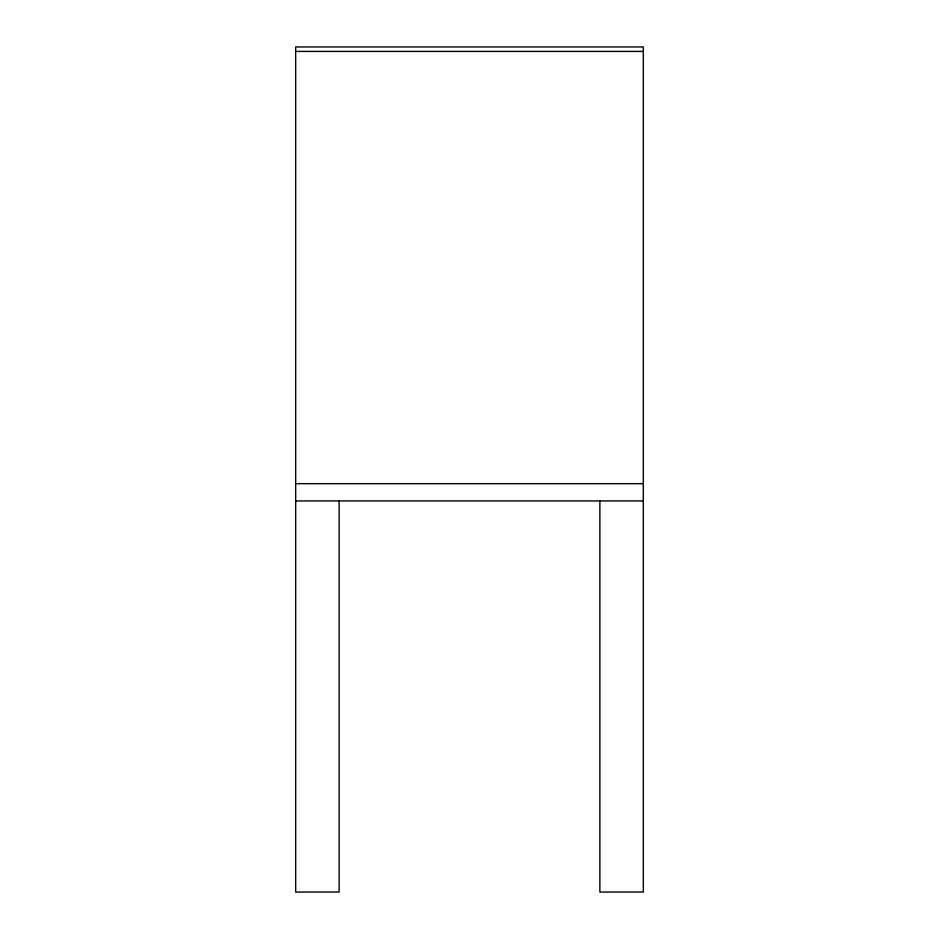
<?xml version="1.0" encoding="UTF-8"?>
<svg xmlns="http://www.w3.org/2000/svg" width="939" height="939" viewBox="0 0 939 939"><rect width="100%" height="100%" fill="white"/><g stroke="black" fill="none" stroke-linecap="round" stroke-linejoin="round"><path stroke-width="1.41" d="M295.679 51.422L643.321 51.422M295.679 483.667L643.321 483.667M295.679 500.945L643.321 500.945M599.868 500.945L599.868 892.05L643.321 892.05L643.321 46.95L295.679 46.95L295.679 892.05L339.132 892.05L339.132 500.945"/></g></svg>
